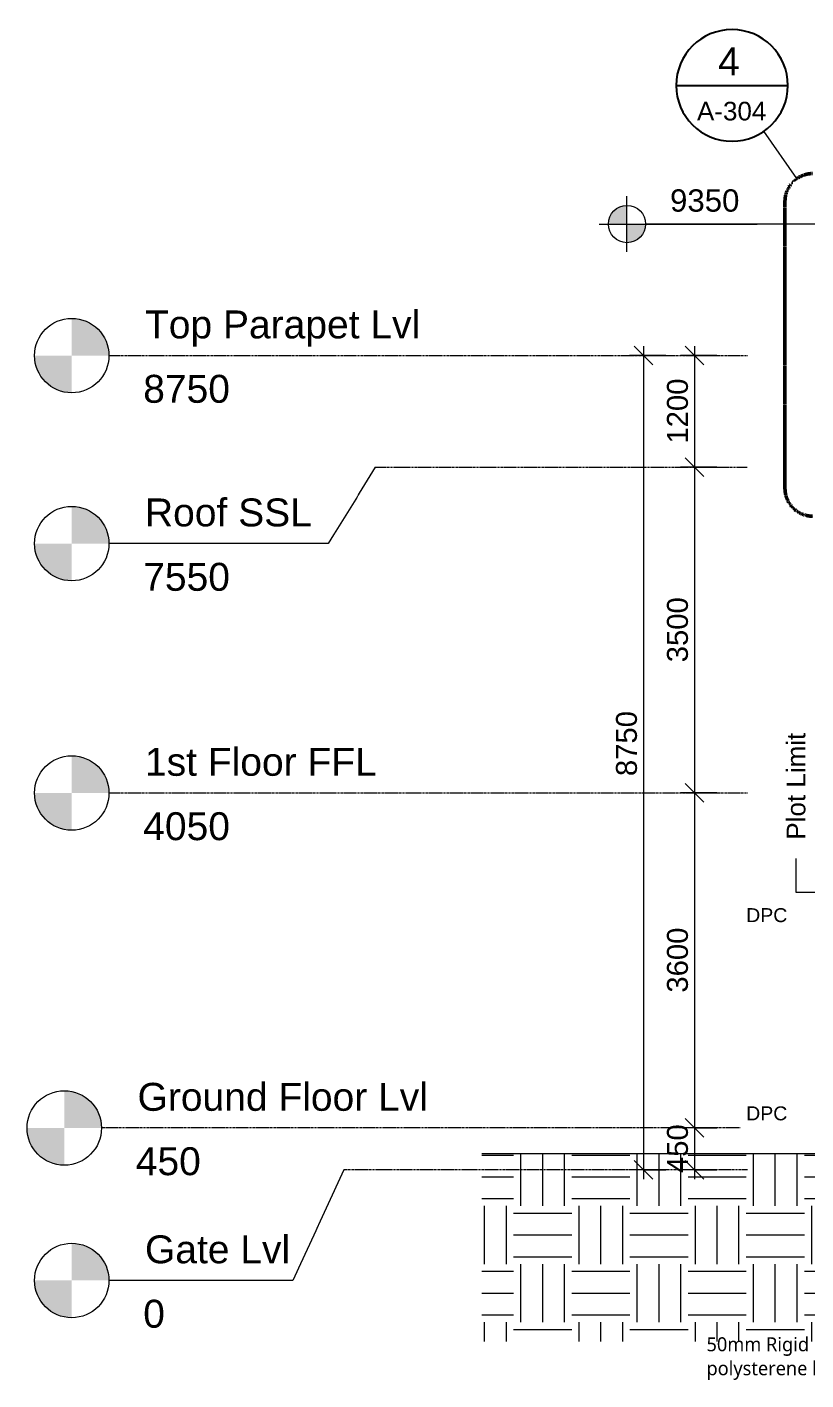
# Model space of a CAD drawing. Header units: millimetres. Extents: x -25665 to 60211, y -6376 to 13478.
# Drawn here: x 18801 to 27173, y -2258 to 12280 of the extents above; entities that cross this region are included whole.
import ezdxf

# ---------------------------------------------------------------- set-up
doc = ezdxf.new("R2010")
doc.units = ezdxf.units.MM
doc.linetypes.add('Callout Boundary', pattern=[2.38125, 1.190625, -1.190625])
doc.linetypes.add('Centre', pattern=[31.75, 6.35, -4.75, 15.9, -4.75])
for name, color, linetype, lineweight in [('A-ANNO-DIMS', 211, 'Continuous', 9), ('A-ANNO-DIMS-100', 211, 'Continuous', 9), ('A-ANNO-SYMB', 150, 'Continuous', 9), ('A-DETL-GENF', 92, 'Continuous', 9), ('A-DETL-THIN', 151, 'Continuous', 9), ('A-FLOR-LEVL', 51, 'Continuous', 9), ('G-ANNO-DIMS', 111, 'Continuous', 9), ('G-ANNO-TEXT', 231, 'Continuous', 9)]:
    doc.layers.add(name, color=color, linetype=linetype, lineweight=lineweight)
doc.styles.add('Arial', font='arial.ttf', dxfattribs={"height": 300})
doc.styles.add('Arial_2', font='arial.ttf', dxfattribs={"height": 240})
doc.styles.add('Arial_3', font='arial.ttf', dxfattribs={"height": 225})
doc.styles.add('Arial_4', font='arial.ttf', dxfattribs={"height": 150})
doc.styles.add('Arial_5', font='arial.ttf', dxfattribs={"height": 200})
doc.styles.add('Lucida Sans Unicode_2', font='l_10646.ttf', dxfattribs={"height": 150})
doc.dimstyles.new('Ele-dim-100', dxfattribs={"dimscale": 304.8, "dimtxt": 229.558365, "dimasz": 0.656168, "dimexe": 0.492126, "dimexo": 0.0625, "dimgap": 0.016404, "dimtad": 1, "dimdec": 0, "dimrnd": 5, "dimzin": 0, "dimdsep": 46, "dimtxsty": 'Arial_3', "dimblk1": 'OBLIQUE', "dimblk2": 'OBLIQUE', "dimsah": 1, "dimcen": 0.09, "dimdle": 0.328084, "dimazin": 0, "dimtfac": 1, "dimtdec": 4, "dimtix": 1, "dimtmove": 0, "dimatfit": 3, "dimfxl": 0.787402, "dimfxlon": 1, "dimtvp": 1, "dimtolj": 1, "dimtzin": 0, "dimarcsym": 2})
doc.dimstyles.new('Ele-dim-100_1', dxfattribs={"dimscale": 304.8, "dimtxt": 229.558365, "dimasz": 0.656168, "dimexe": 0.492126, "dimexo": 0.0625, "dimgap": 0.016404, "dimtad": 1, "dimdec": 0, "dimrnd": 5, "dimzin": 0, "dimdsep": 46, "dimtxsty": 'Arial_3', "dimblk1": 'OBLIQUE', "dimblk2": 'OBLIQUE', "dimsah": 1, "dimcen": 0.09, "dimdle": 0.328084, "dimazin": 0, "dimtfac": 1, "dimtdec": 4, "dimtix": 1, "dimtmove": 2, "dimatfit": 3, "dimfxl": 0.787402, "dimfxlon": 1, "dimtvp": 1, "dimtolj": 1, "dimtzin": 0, "dimarcsym": 2})

# ---------------------------------------------------------------- blocks, each defined once
blk = doc.blocks.new('Level - Standard-24867-Section - B')
at = {"layer": 'A-FLOR-LEVL'}
h = blk.add_hatch(color=256, dxfattribs=at)
edge = h.paths.add_edge_path()
edge.add_line((-15463, -1189), (-15063, -1189))
edge.add_arc((-15463, -1189), 400, 0, 90)
edge.add_line((-15463, -789), (-15463, -1189))
h = blk.add_hatch(color=256, dxfattribs=at)
edge = h.paths.add_edge_path()
edge.add_line((-15463, -1589), (-15463, -1189))
edge.add_line((-15463, -1189), (-15863, -1189))
edge.add_arc((-15463, -1189), 400, 180, 270)
blk.add_circle((-15463, -1189), 400, dxfattribs=at)
blk = doc.blocks.new('Spot Elevations - Standard-23738-Section - B')
at = {"layer": 'G-ANNO-DIMS'}
h = blk.add_hatch(color=256, dxfattribs=at)
edge = h.paths.add_edge_path()
edge.add_line((-9495, 10163), (-9695, 10163))
edge.add_arc((-9495, 10163), 200, 90, 180, ccw=False)
edge.add_line((-9495, 10363), (-9495, 10163))
h = blk.add_hatch(color=256, dxfattribs=at)
edge = h.paths.add_edge_path()
edge.add_line((-9495, 10163), (-9295, 10163))
edge.add_arc((-9495, 10163), 200, 270, 360, ccw=False)
edge.add_line((-9495, 9963), (-9495, 10163))
for p, q in [((-9495, 9863), (-9495, 10463)), ((-9795, 10163), (-8095, 10163))]:
    blk.add_line(p, q, dxfattribs=at)
blk.add_circle((-9495, 10163), 200, dxfattribs=at)
blk = doc.blocks.new('DIMBLOCK44-Section - B')
at = {"layer": 'A-ANNO-DIMS-100', "transparency": 16777216}
for p, q in [((26216, 8750), (25826, 8750)), ((25976, 8750), (25876, 8850)), ((25976, 8850), (25976, 7550)), ((25976, 8750), (26076, 8650)), ((25976, 8750), (26216, 8750)), ((25976, 7550), (25876, 7650)), ((26216, 7550), (25826, 7550)), ((25976, 7550), (26076, 7450)), ((25976, 7550), (26216, 7550))]:
    blk.add_line(p, q, dxfattribs=at)
at = {"layer": 'A-ANNO-DIMS-100', "color": 0, "transparency": 16777216, "insert": (25679, 7804), "char_height": 225, "width": 830.65, "attachment_point": 1, "rotation": 90, "line_spacing_factor": 0.941778, "style": 'Arial_3'}
blk.add_mtext('1200', dxfattribs=at)
blk = doc.blocks.new('_Oblique')
at = {"color": 0, "linetype": 'ByBlock', "lineweight": -2}
blk.add_line((-0.5, -0.5), (0.5, 0.5), dxfattribs=at)
blk = doc.blocks.new('DIMBLOCK45-Section - B')
at = {"layer": 'A-ANNO-DIMS-100', "transparency": 16777216}
for p, q in [((25976, 7550), (25876, 7650)), ((26216, 7550), (25826, 7550)), ((25976, 7550), (25976, 4050)), ((25976, 7550), (26076, 7450)), ((25976, 7550), (26216, 7550)), ((25976, 4050), (25876, 4150)), ((26216, 4050), (25826, 4050)), ((25976, 4050), (26076, 3950)), ((25976, 4050), (26216, 4050))]:
    blk.add_line(p, q, dxfattribs=at)
at = {"layer": 'A-ANNO-DIMS-100', "color": 0, "transparency": 16777216, "insert": (25679, 5454), "char_height": 225, "width": 830.65, "attachment_point": 1, "rotation": 90, "line_spacing_factor": 0.941778, "style": 'Arial_3'}
blk.add_mtext('3500', dxfattribs=at)
blk = doc.blocks.new('DIMBLOCK46-Section - B')
at = {"layer": 'A-ANNO-DIMS-100', "transparency": 16777216}
for p, q in [((25976, 4050), (25876, 4150)), ((26216, 4050), (25826, 4050)), ((25976, 4050), (25976, 450)), ((25976, 4050), (26076, 3950)), ((25976, 4050), (26216, 4050)), ((26216, 450), (25826, 450)), ((25976, 450), (25876, 550)), ((25976, 450), (26076, 350)), ((25976, 450), (26216, 450))]:
    blk.add_line(p, q, dxfattribs=at)
at = {"layer": 'A-ANNO-DIMS-100', "color": 0, "transparency": 16777216, "insert": (25679, 1904), "char_height": 225, "width": 830.65, "attachment_point": 1, "rotation": 90, "line_spacing_factor": 0.941778, "style": 'Arial_3'}
blk.add_mtext('3600', dxfattribs=at)
blk = doc.blocks.new('DIMBLOCK47-Section - B')
at = {"layer": 'A-ANNO-DIMS-100', "transparency": 16777216}
for p, q in [((26216, 450), (25826, 450)), ((25976, 450), (25876, 550)), ((25976, 450), (25976, -100)), ((25976, 450), (26076, 350)), ((25976, 450), (26216, 450)), ((26216, 0), (25826, 0)), ((25976, 0), (25876, 100)), ((25976, 0), (26076, -100)), ((25976, 0), (26216, 0))]:
    blk.add_line(p, q, dxfattribs=at)
at = {"layer": 'A-ANNO-DIMS-100', "color": 0, "transparency": 16777216, "insert": (25679, -35), "char_height": 225, "width": 622.99, "attachment_point": 1, "rotation": 90, "line_spacing_factor": 0.941778, "style": 'Arial_3'}
blk.add_mtext('450', dxfattribs=at)
blk = doc.blocks.new('DIMBLOCK48-Section - B')
at = {"layer": 'A-ANNO-DIMS-100', "transparency": 16777216}
for p, q in [((25668, 8750), (25278, 8750)), ((25428, 8750), (25328, 8850)), ((25428, 8850), (25428, -100)), ((25428, 8750), (25528, 8650)), ((25428, 8750), (25668, 8750)), ((25668, 0), (25278, 0)), ((25428, 0), (25328, 100)), ((25428, 0), (25528, -100)), ((25428, 0), (25668, 0))]:
    blk.add_line(p, q, dxfattribs=at)
at = {"layer": 'A-ANNO-DIMS-100', "color": 0, "transparency": 16777216, "insert": (25131, 4231), "char_height": 225, "width": 830.65, "attachment_point": 1, "rotation": 90, "line_spacing_factor": 0.941778, "style": 'Arial_3'}
blk.add_mtext('8750', dxfattribs=at)
blk = doc.blocks.new('Section - M_Callout-628330-Section - B')
at = {"layer": 'A-ANNO-SYMB', "lineweight": 25}
blk.add_line((-8966, 11653), (-7766, 11653), dxfattribs=at)
for start, end in [(360, 180), (180, 360)]:
    blk.add_arc((-8366, 11653), 600, start, end, dxfattribs=at)

msp = doc.modelspace()

# ---------------------------------------------------------------- hatches: boundary and pattern name
at = {"layer": 'A-DETL-GENF'}
h = msp.add_hatch(dxfattribs=at)
h.set_pattern_fill('FP_33', color=253, style=0, pattern_type=2)
h.set_pattern_definition([(0, (33405.6, 4690), (625, 625), [625, -625]), (0, (33405.6, 4924.4), (625, 625), [625, -625]), (0, (33405.6, 5158.75), (625, 625), [625, -625]), (90, (33483.7, 5236.9), (-625, 625), [625, -625]), (90, (33718.1, 5236.9), (-625, 625), [625, -625]), (90, (33952.5, 5236.9), (-625, 625), [625, -625])])
h.paths.add_polyline_path([(41680.3, -1843.3), (43122.4, -1843.3), (43122.4, -150), (41680.3, -150), (41680.3, -492.6), (41605.3, -492.6), (41605.3, -541.2), (41576.2, -492.6), (41480.3, -492.6), (41480.3, 0), (40630.3, 0), (40630.3, -100), (40650.3, -100), (40650.3, -250), (40230.3, -250), (40230.3, -80), (39680.8, -80), (39680.8, -240), (39530.8, -240), (39530.8, 200), (38480.3, 200), (38480.3, -250), (38230.3, -250), (38230.3, 150), (37230.3, 150), (37230.3, 200), (32805.3, 200), (32805.3, -250), (32605.3, -250), (32605.3, 220), (32041.6, 220), (31401.6, -100), (28705.3, -100), (28705.3, -150), (27755.3, -150), (27755.3, -561), (27505.3, -561), (27505.3, 172), (23688.7, 172), (23688.7, -1843.3), (41480.3, -1843.3)])

# ---------------------------------------------------------------- linework, layer by layer
at = {"layer": 'A-ANNO-SYMB'}
msp.add_line((27075.7, 10652), (26721, 11161), dxfattribs=at)
at = {"layer": 'A-ANNO-SYMB', "linetype": 'Callout Boundary', "lineweight": 50}
msp.add_line((26947.3, 10405.9), (26947.3, 7323.4), dxfattribs=at)
for centre, start, end in [((27247.3, 10405.9), 90, 180), ((27247.3, 7323.4), 180, 270)]:
    msp.add_arc(centre, 300, start, end, dxfattribs=at)
at = {"layer": 'A-DETL-THIN'}
msp.add_line((27505.3, 172), (23688.7, 172), dxfattribs=at)
at = {"layer": 'A-FLOR-LEVL', "linetype": 'Centre'}
for p, q in [((19681.2, 8750), (26544.2, 8750)), ((22543.9, 7550), (26544.2, 7550)), ((19681.2, 4050), (26544.2, 4050)), ((26464.2, 450), (19601.2, 450)), ((26544.2, 0), (22207.6, 0))]:
    msp.add_line(p, q, dxfattribs=at)
at = {"layer": 'A-FLOR-LEVL'}
for p, q in [((22037.8, 6729.8), (19681.2, 6729.8)), ((21657.8, -1188.7), (19681.2, -1188.7))]:
    msp.add_line(p, q, dxfattribs=at)
at = {"layer": 'G-ANNO-DIMS'}
msp.add_line((27549.5, 10163.3), (25449.1, 10163.3), dxfattribs=at)
at = {"layer": 'G-ANNO-TEXT', "color": 7}
for p, q in [((27066.2, 2979.1), (27066.2, 3344.7)), ((27480.4, 2979.1), (27066.2, 2979.1))]:
    msp.add_line(p, q, dxfattribs=at)

# ---------------------------------------------------------------- block references
at = {"layer": 'A-ANNO-SYMB', "lineweight": 25}
msp.add_blockref('Section - M_Callout-628330-Section - B', (34744.2, 0), dxfattribs=at)
at = {"layer": 'A-FLOR-LEVL'}
for p in [(34744.2, 9938.7), (34744.2, 7918.5), (34744.2, 5238.7), (34664.2, 1638.7), (34744.2, 0)]:
    msp.add_blockref('Level - Standard-24867-Section - B', p, dxfattribs=at)
at = {"layer": 'G-ANNO-DIMS'}
msp.add_blockref('Spot Elevations - Standard-23738-Section - B', (34744.2, 0), dxfattribs=at)

# ---------------------------------------------------------------- texts
at = {"layer": 'A-ANNO-SYMB', "attachment_point": 1}
for s, insert, char_height, width, style in [('4', (26228.1, 12060.7), 300, 288.607, 'Arial'), ('A-304', (26001.6, 11476.8), 200, 921.941, 'Arial_5')]:
    msp.add_mtext(s, dxfattribs=dict(at, insert=insert, char_height=char_height, width=width, style=style))
at = {"layer": 'A-FLOR-LEVL', "char_height": 300, "attachment_point": 1, "style": 'Arial', "bg_fill": 3, "box_fill_scale": 1.25, "bg_fill_color": 256, "bg_fill_true_color": 13158600, "bg_fill_transparency": 0}
for s, insert, width in [('Top Parapet Lvl', (20068.4, 9234.4), 3663.712), ('8750', (20049.6, 8542.6), 1154.43), ('Roof SSL', (20068.4, 7214.2), 2212.657), ('7550', (20049.6, 6522.4), 1154.43), ('1st Floor FFL', (20068.4, 4534.4), 3062.446), ('4050', (20049.6, 3842.6), 1154.43), ('Ground Floor Lvl', (19988.4, 934.4), 3848.1), ('450', (19969.6, 242.6), 865.822), ('Gate Lvl', (20068.4, -704.3), 1932.067), ('0', (20049.6, -1396.1), 288.607)]:
    msp.add_mtext(s, dxfattribs=dict(at, insert=insert, width=width))
at = {"layer": 'G-ANNO-DIMS', "insert": (25711.9, 10536.2), "char_height": 240, "width": 893.244, "attachment_point": 1, "line_spacing_factor": 0.941778, "style": 'Arial_2'}
msp.add_mtext('9350', dxfattribs=at)
at = {"layer": 'G-ANNO-TEXT', "color": 7, "insert": (26966.2, 3547.9), "char_height": 200, "width": 1435.021, "attachment_point": 1, "rotation": 90, "style": 'Arial_5'}
msp.add_mtext('Plot Limit', dxfattribs=at)
at = {"layer": 'G-ANNO-TEXT', "color": 7, "char_height": 150, "attachment_point": 1}
for s, insert, width, style in [('DPC', (26530.2, 2811.9), 537.131, 'Arial_4'), ('DPC', (26530.2, 681.9), 537.131, 'Arial_4'), ('50mm Rigid ', (26104, -1799.4), 1587.341, 'Lucida Sans Unicode_2'), ('polysterene board ', (26104, -2057.4), 2340.927, 'Lucida Sans Unicode_2')]:
    msp.add_mtext(s, dxfattribs=dict(at, insert=insert, width=width, style=style))

# ---------------------------------------------------------------- dimensions: what is measured, and where the dimension line sits
at = {"layer": 'A-ANNO-DIMS'}
dim = msp.add_linear_dim(base=(25428.4, 0), p1=(25668.4, 8750), p2=(25668.4, 0), angle=90, dimstyle='Ele-dim-100_1', override={"dimpost": '<>', "dimfxl": 8750}, dxfattribs=at)
dim.commit()
dim.dimension.update_dxf_attribs({"geometry": 'DIMBLOCK48-Section - B', "text_midpoint": (25281.3, 4646.6), "dimtype": 160, "text_rotation": 90})
for base, p1, p2, override, picture, middle in [((25975.9, 7550), (26215.9, 8750), (26215.9, 7550), {"dimpost": '<>', "dimfxl": 1200}, 'DIMBLOCK44-Section - B', (25856, 8150)), ((25975.9, 4050), (26215.9, 7550), (26215.9, 4050), {"dimpost": '<>', "dimfxl": 3500}, 'DIMBLOCK45-Section - B', (25855.9, 5800)), ((25975.9, 450), (26215.9, 4050), (26215.9, 450), {"dimpost": '<>', "dimfxl": 3600}, 'DIMBLOCK46-Section - B', (25855.9, 2250)), ((25975.9, 0), (26215.9, 450), (26215.9, 0), {"dimpost": '<>', "dimfxl": 450}, 'DIMBLOCK47-Section - B', (25856, 225))]:
    dim = msp.add_linear_dim(base=base, p1=p1, p2=p2, angle=90, dimstyle='Ele-dim-100', override=override, dxfattribs=at)
    dim.commit()
    dim.dimension.update_dxf_attribs({"geometry": picture, "text_midpoint": middle})

# ---------------------------------------------------------------- next in the draw order: linework, layer by layer
at = {"layer": 'A-FLOR-LEVL'}
for p, q in [((22543.9, 7550), (22037.8, 6729.8)), ((22207.6, 0), (21657.8, -1188.7))]:
    msp.add_line(p, q, dxfattribs=at)

doc.saveas('drawing.dxf')
